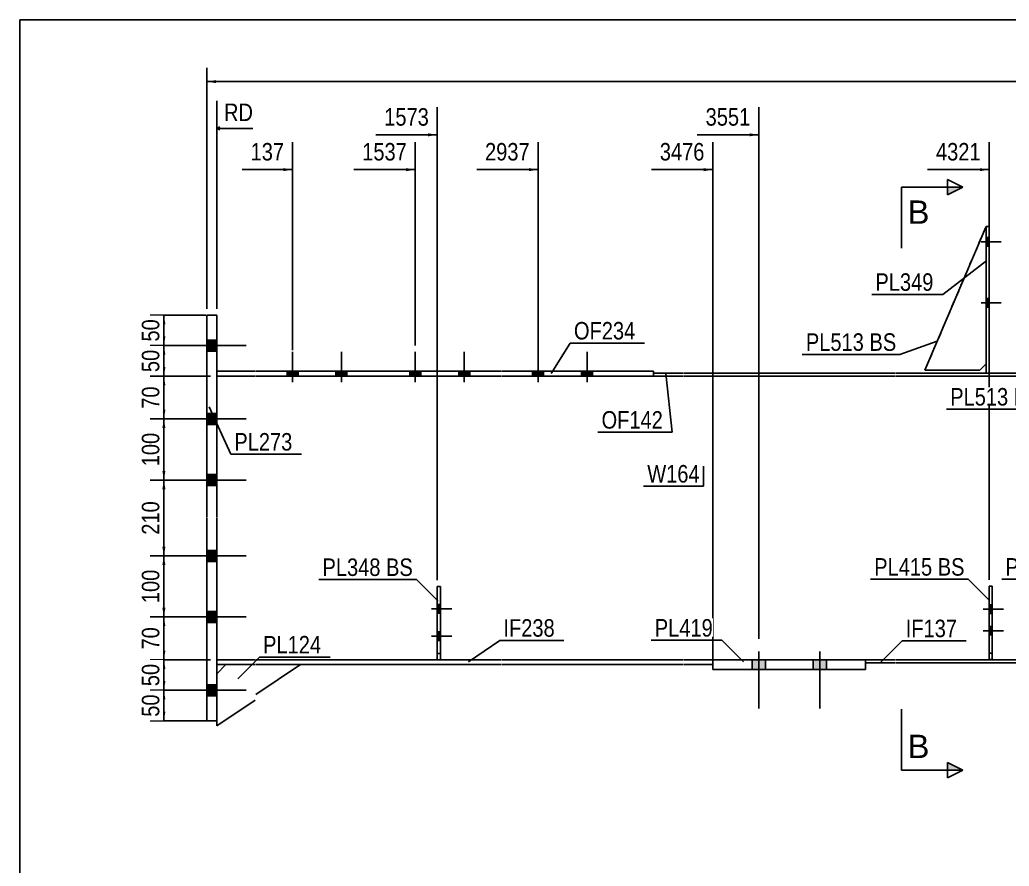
# Model space of a CAD drawing. Header units: millimetres. Extents: x -35 to 368, y -200 to 77.
# Drawn here: x -32.2 to 129.7, y -61.3 to 77.2 of the extents above; entities that cross this region are included whole.
import ezdxf

# ---------------------------------------------------------------- set-up
doc = ezdxf.new("R2010")
doc.units = ezdxf.units.MM
doc.linetypes.add('DXK_LINE_DOT1', pattern=[1.8814, 0.9407, -0.9407])
doc.linetypes.add('DXK_LINE_DOT2', pattern=[3.9198, 1.9599, -1.9599])
doc.styles.add('Arial', font='ARIAL.TTF', dxfattribs={"height": 0.2})
doc.styles.add('Arial Narrow', font='ARIALN.TTF', dxfattribs={"height": 0.2})

# ---------------------------------------------------------------- blocks, each defined once
blk = doc.blocks.new('Unknown-627303242-1210')
at = {"color": 5, "linetype": 'Continuous'}
for p, q in [((367.77, 77.23), (-32.23, 77.23)), ((-32.23, 77.23), (-32.23, -199.77))]:
    blk.add_line(p, q, dxfattribs=at)
blk = doc.blocks.new('Part-627303242-1553 - 1546')
at = {"color": 2, "linetype": 'Continuous'}
for p, q in [((0, 19.7), (6.3, 19.7)), ((6.4, 19.7), (26.4, 19.7)), ((26.5, 19.7), (46.5, 19.7)), ((46.6, 19.7), (66.6, 19.7)), ((66.7, 19.7), (71.5, 19.7)), ((71.5, 19.7), (71.5, 18.9)), ((0, 18.9), (6.3, 18.9)), ((6.4, 18.9), (26.4, 18.9)), ((26.5, 18.9), (46.5, 18.9)), ((46.6, 18.9), (66.6, 18.9)), ((66.7, 18.9), (71.5, 18.9))]:
    blk.add_line(p, q, dxfattribs=at)
at = {"color": 7, "linetype": 'DXK_LINE_DOT1'}
blk.add_line((0, 19.7), (0, 18.9), dxfattribs=at)
blk = doc.blocks.new('Part-627303242-1619 - 1546')
at = {"color": 2, "linetype": 'Continuous'}
for p, q in [((71.5, 19.4), (71.5, 18.9)), ((71.5, 19.4), (76.3, 19.4)), ((71.5, 18.9), (76.3, 18.9)), ((76.4, 19.4), (111, 19.4)), ((76.4, 18.9), (111, 18.9)), ((111.1, 19.4), (125.9, 19.4)), ((111.1, 18.9), (132.49, 18.9)), ((132.49, 19.4), (126.4, 19.4)), ((147.39, 19.4), (132.59, 19.4)), ((132.59, 18.9), (153.98, 18.9)), ((153.98, 19.4), (147.89, 19.4)), ((163.68, 19.4), (154.08, 19.4)), ((154.08, 18.9), (163.68, 18.9)), ((168.58, 19.4), (163.78, 19.4)), ((163.78, 18.9), (168.58, 18.9)), ((168.58, 19.4), (168.58, 18.9))]:
    blk.add_line(p, q, dxfattribs=at)
at = {"color": 7, "linetype": 'DXK_LINE_DOT1'}
for p, q in [((126.4, 19.4), (125.9, 19.4)), ((147.89, 19.4), (147.39, 19.4))]:
    blk.add_line(p, q, dxfattribs=at)
blk = doc.blocks.new('Part-627303242-1624 - 1546')
at = {"color": 2, "linetype": 'Continuous'}
for p, q in [((0, -27.5), (6.3, -27.5)), ((6.4, -27.5), (26.4, -27.5)), ((26.5, -27.5), (46.5, -27.5)), ((46.6, -27.5), (66.6, -27.5)), ((66.7, -27.5), (76.3, -27.5)), ((76.4, -27.5), (81.2, -27.5)), ((0, -28.3), (6.3, -28.3)), ((6.4, -28.3), (26.4, -28.3)), ((26.5, -28.3), (46.5, -28.3)), ((46.6, -28.3), (66.6, -28.3)), ((66.7, -28.3), (76.3, -28.3)), ((76.4, -28.3), (81.2, -28.3))]:
    blk.add_line(p, q, dxfattribs=at)
at = {"color": 7, "linetype": 'DXK_LINE_DOT1'}
for p, q in [((0, -28.3), (0, -27.5)), ((81.2, -28.3), (81.2, -27.5))]:
    blk.add_line(p, q, dxfattribs=at)
blk = doc.blocks.new('Part-627303242-1859 - 1546')
at = {"color": 2, "linetype": 'Continuous'}
for p, q in [((106.2, -27.5), (111, -27.5)), ((111.1, -27.5), (132.49, -27.5)), ((132.59, -27.5), (153.98, -27.5)), ((154.08, -27.5), (163.68, -27.5)), ((163.78, -27.5), (173.38, -27.5)), ((173.48, -27.5), (178.28, -27.5)), ((178.28, -27.5), (178.28, -28)), ((111, -28), (106.2, -28)), ((132.49, -28), (111.1, -28)), ((153.98, -28), (132.59, -28)), ((163.68, -28), (154.08, -28)), ((173.38, -28), (163.78, -28)), ((178.28, -28), (173.48, -28))]:
    blk.add_line(p, q, dxfattribs=at)
at = {"color": 7, "linetype": 'DXK_LINE_DOT1'}
blk.add_line((106.2, -28), (106.2, -27.5), dxfattribs=at)
blk = doc.blocks.new('Part-627303242-1760 - 1546')
at = {"color": 2, "linetype": 'Continuous'}
for p, q in [((-1.6, 28.9), (0, 28.9)), ((-1.6, -4.25), (-1.6, 28.9)), ((0, 28.9), (0, -4.25)), ((-1.6, -37.5), (-1.6, -4.35)), ((0, -4.35), (0, -37.5)), ((0, -37.5), (-1.6, -37.5))]:
    blk.add_line(p, q, dxfattribs=at)
blk = doc.blocks.new('Part-627303242-1770 - 1546')
at = {"color": 2, "linetype": 'Continuous'}
for p, q in [((1.5, -28.3), (0, -29.8)), ((13.72, -28.3), (6.4, -33.18)), ((6.3, -34.1), (0, -38.3)), ((0, -38.3), (0, -37.5))]:
    blk.add_line(p, q, dxfattribs=at)
at = {"color": 7, "linetype": 'DXK_LINE_DOT1'}
for p, q in [((1.5, -28.3), (6.3, -28.3)), ((6.4, -28.3), (13.72, -28.3)), ((0, -29.8), (0, -37.5))]:
    blk.add_line(p, q, dxfattribs=at)
blk = doc.blocks.new('Bolt-627303242-1952 - 1546')
at = {"linetype": 'Continuous'}
for points in [[(126.4, 40.2), (126.4, 41.6), (125.9, 41.6), (125.9, 40.2)], [(126.4, 40.2), (126.4, 41.6), (125.9, 41.6), (125.9, 40.2)], [(126.4, 40.2), (126.4, 41.6), (125.9, 41.6), (125.9, 40.2)], [(126.4, 30.2), (126.4, 31.6), (125.9, 31.6), (125.9, 30.2)], [(126.4, 30.2), (126.4, 31.6), (125.9, 31.6), (125.9, 30.2)], [(126.4, 30.2), (126.4, 31.6), (125.9, 31.6), (125.9, 30.2)]]:
    blk.add_hatch(color=3, dxfattribs=at).paths.add_polyline_path(points)
at = {"color": 3, "linetype": 'Continuous'}
for p, q in [((125.1, 40.9), (128.4, 40.9)), ((125.1, 40.9), (128.4, 40.9)), ((125.1, 40.9), (128.4, 40.9)), ((125.9, 41.6), (126.4, 41.6)), ((125.9, 41.6), (126.4, 41.6)), ((125.9, 41.6), (126.4, 41.6)), ((125.9, 40.2), (126.4, 40.2)), ((125.9, 40.2), (126.4, 40.2)), ((125.9, 40.2), (126.4, 40.2)), ((125.1, 30.9), (128.4, 30.9)), ((125.1, 30.9), (128.4, 30.9)), ((125.1, 30.9), (128.4, 30.9)), ((125.9, 31.6), (126.4, 31.6)), ((125.9, 31.6), (126.4, 31.6)), ((125.9, 31.6), (126.4, 31.6)), ((125.9, 30.2), (126.4, 30.2)), ((125.9, 30.2), (126.4, 30.2)), ((125.9, 30.2), (126.4, 30.2))]:
    blk.add_line(p, q, dxfattribs=at)
blk = doc.blocks.new('Part-627303242-1780 - 1546')
at = {"color": 2, "linetype": 'Continuous'}
for p, q in [((125.9, 19.4), (125.9, 43.4)), ((125.9, 43.4), (126.4, 43.4)), ((126.4, 43.4), (126.4, 19.4)), ((126.4, 19.4), (125.9, 19.4))]:
    blk.add_line(p, q, dxfattribs=at)
blk = doc.blocks.new('Bolt-627303242-2009 - 1546')
at = {"linetype": 'Continuous'}
for points in [[(89.8, -27.5), (87.6, -27.5), (87.6, -29.1), (89.8, -29.1)], [(89.8, -27.5), (87.6, -27.5), (87.6, -29.1), (89.8, -29.1)], [(89.8, -27.5), (87.6, -27.5), (87.6, -29.1), (89.8, -29.1)], [(89.8, -27.5), (87.6, -27.5), (87.6, -29.1), (89.8, -29.1)], [(99.8, -27.5), (97.6, -27.5), (97.6, -29.1), (99.8, -29.1)], [(99.8, -27.5), (97.6, -27.5), (97.6, -29.1), (99.8, -29.1)], [(99.8, -27.5), (97.6, -27.5), (97.6, -29.1), (99.8, -29.1)], [(99.8, -27.5), (97.6, -27.5), (97.6, -29.1), (99.8, -29.1)]]:
    blk.add_hatch(color=3, dxfattribs=at).paths.add_polyline_path(points)
at = {"color": 3, "linetype": 'Continuous'}
for p, q in [((87.6, -27.5), (87.6, -29.1)), ((87.6, -27.5), (87.6, -29.1)), ((87.6, -27.5), (87.6, -29.1)), ((87.6, -27.5), (87.6, -29.1)), ((88.7, -26.16), (88.7, -35.5)), ((88.7, -26.16), (88.7, -35.5)), ((88.7, -26.16), (88.7, -35.5)), ((88.7, -26.16), (88.7, -35.5)), ((89.8, -27.5), (89.8, -29.1)), ((89.8, -27.5), (89.8, -29.1)), ((89.8, -27.5), (89.8, -29.1)), ((89.8, -27.5), (89.8, -29.1)), ((97.6, -27.5), (97.6, -29.1)), ((97.6, -27.5), (97.6, -29.1)), ((97.6, -27.5), (97.6, -29.1)), ((97.6, -27.5), (97.6, -29.1)), ((98.7, -26.16), (98.7, -35.5)), ((98.7, -26.16), (98.7, -35.5)), ((98.7, -26.16), (98.7, -35.5)), ((98.7, -26.16), (98.7, -35.5)), ((99.8, -27.5), (99.8, -29.1)), ((99.8, -27.5), (99.8, -29.1)), ((99.8, -27.5), (99.8, -29.1)), ((99.8, -27.5), (99.8, -29.1))]:
    blk.add_line(p, q, dxfattribs=at)
blk = doc.blocks.new('Part-627303242-1908 - 1546')
at = {"color": 2, "linetype": 'Continuous'}
for p, q in [((81.2, -29.1), (81.2, -27.5)), ((106.2, -27.5), (81.2, -27.5)), ((106.2, -29.1), (106.2, -27.5)), ((106.2, -29.1), (81.2, -29.1))]:
    blk.add_line(p, q, dxfattribs=at)
blk = doc.blocks.new('Part-627303242-1864 - 1546')
at = {"color": 2, "linetype": 'Continuous'}
for p, q in [((126.39, -27.45), (126.39, -15.45)), ((126.39, -15.45), (126.89, -15.45)), ((126.89, -15.45), (126.89, -27.45)), ((126.89, -27.45), (126.39, -27.45))]:
    blk.add_line(p, q, dxfattribs=at)
at = {"color": 7, "linetype": 'DXK_LINE_DOT1'}
blk.add_line((126.39, -26.45), (126.89, -26.45), dxfattribs=at)
blk = doc.blocks.new('Part-627303242-1869 - 1546')
at = {"color": 7, "linetype": 'DXK_LINE_DOT1'}
for p, q in [((126.39, -15.45), (126.39, -27.45)), ((126.89, -15.45), (126.39, -15.45)), ((126.89, -27.45), (126.89, -15.45)), ((126.39, -27.45), (126.89, -27.45))]:
    blk.add_line(p, q, dxfattribs=at)
blk = doc.blocks.new('Part-627303242-1947 - 1546')
at = {"color": 7, "linetype": 'DXK_LINE_DOT1'}
for p, q in [((0, 18.9), (0, -4.25)), ((0, 18.9), (6.3, 18.9)), ((6.4, 18.9), (26.4, 18.9)), ((26.5, 18.9), (46.5, 18.9)), ((46.6, 18.9), (66.6, 18.9)), ((66.7, 18.9), (76.3, 18.9)), ((76.4, 18.9), (111, 18.9)), ((111.1, 18.9), (132.49, 18.9)), ((132.59, 18.9), (153.98, 18.9)), ((154.08, 18.9), (158.88, 18.9)), ((0, -4.35), (0, -27.5)), ((0, -27.5), (6.3, -27.5)), ((6.4, -27.5), (26.4, -27.5)), ((26.5, -27.5), (46.5, -27.5)), ((46.6, -27.5), (66.6, -27.5)), ((66.7, -27.5), (76.3, -27.5)), ((76.4, -27.5), (111, -27.5)), ((111.1, -27.5), (132.49, -27.5)), ((132.59, -27.5), (153.98, -27.5)), ((154.08, -27.5), (158.88, -27.5))]:
    blk.add_line(p, q, dxfattribs=at)
at = {"color": 2, "linetype": 'Continuous'}
for p, q in [((158.88, 18.9), (158.88, -4.25)), ((158.88, -4.35), (158.88, -27.5))]:
    blk.add_line(p, q, dxfattribs=at)
blk = doc.blocks.new('Bolt-627303242-1949 - 1546')
at = {"linetype": 'Continuous'}
for points in [[(-1.6, 24.8), (-1.6, 23), (0, 23), (0, 24.8)], [(-1.6, 24.8), (-1.6, 23), (0, 23), (0, 24.8)], [(-1.6, 12.8), (-1.6, 11), (0, 11), (0, 12.8)], [(-1.6, 12.8), (-1.6, 11), (0, 11), (0, 12.8)], [(-1.6, 2.8), (-1.6, 1), (0, 1), (0, 2.8)], [(-1.6, 2.8), (-1.6, 1), (0, 1), (0, 2.8)], [(-1.6, -9.6), (-1.6, -11.4), (0, -11.4), (0, -9.6)], [(-1.6, -9.6), (-1.6, -11.4), (0, -11.4), (0, -9.6)], [(-1.6, -19.6), (-1.6, -21.4), (0, -21.4), (0, -19.6)], [(-1.6, -19.6), (-1.6, -21.4), (0, -21.4), (0, -19.6)], [(-1.6, -31.6), (-1.6, -33.4), (0, -33.4), (0, -31.6)], [(-1.6, -31.6), (-1.6, -33.4), (0, -33.4), (0, -31.6)]]:
    blk.add_hatch(color=3, dxfattribs=at).paths.add_polyline_path(points)
at = {"color": 3, "linetype": 'Continuous'}
for p, q in [((-1.6, 24.8), (0, 24.8)), ((-1.6, 24.8), (0, 24.8)), ((-4.28, 23.9), (4.8, 23.9)), ((-4.28, 23.9), (4.8, 23.9)), ((-1.6, 23), (0, 23)), ((-1.6, 23), (0, 23)), ((-4.28, 11.9), (4.8, 11.9)), ((-4.28, 11.9), (4.8, 11.9)), ((-1.6, 12.8), (0, 12.8)), ((-1.6, 12.8), (0, 12.8)), ((-1.6, 11), (0, 11)), ((-1.6, 11), (0, 11)), ((-4.28, 1.9), (4.8, 1.9)), ((-4.28, 1.9), (4.8, 1.9)), ((-1.6, 2.8), (0, 2.8)), ((-1.6, 2.8), (0, 2.8)), ((-1.6, 1), (0, 1)), ((-1.6, 1), (0, 1)), ((-1.6, -9.6), (0, -9.6)), ((-1.6, -9.6), (0, -9.6)), ((-4.28, -10.5), (4.8, -10.5)), ((-4.28, -10.5), (4.8, -10.5)), ((-1.6, -11.4), (0, -11.4)), ((-1.6, -11.4), (0, -11.4)), ((-4.28, -20.5), (4.8, -20.5)), ((-4.28, -20.5), (4.8, -20.5)), ((-1.6, -19.6), (0, -19.6)), ((-1.6, -19.6), (0, -19.6)), ((-1.6, -21.4), (0, -21.4)), ((-1.6, -21.4), (0, -21.4)), ((-1.6, -31.6), (0, -31.6)), ((-1.6, -31.6), (0, -31.6)), ((-4.28, -32.5), (4.8, -32.5)), ((-4.28, -32.5), (4.8, -32.5)), ((-1.6, -33.4), (0, -33.4)), ((-1.6, -33.4), (0, -33.4))]:
    blk.add_line(p, q, dxfattribs=at)
blk = doc.blocks.new('Bolt-627303242-1961 - 1546')
at = {"linetype": 'Continuous'}
for points in [[(53.5, 19.7), (51.7, 19.7), (51.7, 18.9), (53.5, 18.9)], [(53.5, 19.7), (51.7, 19.7), (51.7, 18.9), (53.5, 18.9)], [(61.5, 19.7), (59.7, 19.7), (59.7, 18.9), (61.5, 18.9)], [(61.5, 19.7), (59.7, 19.7), (59.7, 18.9), (61.5, 18.9)]]:
    blk.add_hatch(color=3, dxfattribs=at).paths.add_polyline_path(points)
at = {"color": 3, "linetype": 'Continuous'}
for p, q in [((52.6, 17.9), (52.6, 22.9)), ((52.6, 17.9), (52.6, 22.9)), ((60.6, 17.9), (60.6, 22.9)), ((60.6, 17.9), (60.6, 22.9)), ((51.7, 18.9), (51.7, 19.7)), ((51.7, 18.9), (51.7, 19.7)), ((53.5, 18.9), (53.5, 19.7)), ((53.5, 18.9), (53.5, 19.7)), ((59.7, 18.9), (59.7, 19.7)), ((59.7, 18.9), (59.7, 19.7)), ((61.5, 18.9), (61.5, 19.7)), ((61.5, 18.9), (61.5, 19.7))]:
    blk.add_line(p, q, dxfattribs=at)
blk = doc.blocks.new('Bolt-627303242-1962 - 1546')
at = {"linetype": 'Continuous'}
for points in [[(126.39, -18.52), (126.39, -19.92), (126.89, -19.92), (126.89, -18.52)], [(126.39, -22.05), (126.39, -23.45), (126.89, -23.45), (126.89, -22.05)]]:
    blk.add_hatch(color=3, dxfattribs=at).paths.add_polyline_path(points)
at = {"color": 3, "linetype": 'Continuous'}
for p, q in [((125.44, -19.22), (128.74, -19.22)), ((126.39, -18.52), (126.89, -18.52)), ((126.39, -19.92), (126.89, -19.92)), ((126.39, -22.05), (126.89, -22.05)), ((125.44, -22.75), (128.74, -22.75)), ((126.39, -23.45), (126.89, -23.45))]:
    blk.add_line(p, q, dxfattribs=at)
blk = doc.blocks.new('Bolt-627303242-1963 - 1546')
at = {"color": 3, "linetype": 'DXK_LINE_DOT2'}
for p, q in [((125.59, -19.22), (126.89, -19.22)), ((126.39, -18.52), (126.89, -18.52)), ((126.39, -19.92), (126.89, -19.92)), ((126.39, -22.05), (126.89, -22.05)), ((125.59, -22.75), (126.89, -22.75)), ((126.39, -23.45), (126.89, -23.45))]:
    blk.add_line(p, q, dxfattribs=at)
blk = doc.blocks.new('Bolt-627303242-1964 - 1546')
at = {"linetype": 'Continuous'}
for points in [[(33.4, 19.7), (31.6, 19.7), (31.6, 18.9), (33.4, 18.9)], [(33.4, 19.7), (31.6, 19.7), (31.6, 18.9), (33.4, 18.9)], [(41.4, 19.7), (39.6, 19.7), (39.6, 18.9), (41.4, 18.9)], [(41.4, 19.7), (39.6, 19.7), (39.6, 18.9), (41.4, 18.9)]]:
    blk.add_hatch(color=3, dxfattribs=at).paths.add_polyline_path(points)
at = {"color": 3, "linetype": 'Continuous'}
for p, q in [((32.5, 17.9), (32.5, 22.9)), ((32.5, 17.9), (32.5, 22.9)), ((40.5, 17.9), (40.5, 22.9)), ((40.5, 17.9), (40.5, 22.9)), ((31.6, 18.9), (31.6, 19.7)), ((31.6, 18.9), (31.6, 19.7)), ((33.4, 18.9), (33.4, 19.7)), ((33.4, 18.9), (33.4, 19.7)), ((39.6, 18.9), (39.6, 19.7)), ((39.6, 18.9), (39.6, 19.7)), ((41.4, 18.9), (41.4, 19.7)), ((41.4, 18.9), (41.4, 19.7))]:
    blk.add_line(p, q, dxfattribs=at)
blk = doc.blocks.new('Bolt-627303242-1966 - 1546')
at = {"linetype": 'Continuous'}
for points in [[(13.3, 19.7), (11.5, 19.7), (11.5, 18.9), (13.3, 18.9)], [(13.3, 19.7), (11.5, 19.7), (11.5, 18.9), (13.3, 18.9)], [(21.3, 19.7), (19.5, 19.7), (19.5, 18.9), (21.3, 18.9)], [(21.3, 19.7), (19.5, 19.7), (19.5, 18.9), (21.3, 18.9)]]:
    blk.add_hatch(color=3, dxfattribs=at).paths.add_polyline_path(points)
at = {"color": 3, "linetype": 'Continuous'}
for p, q in [((12.4, 17.9), (12.4, 22.9)), ((12.4, 17.9), (12.4, 22.9)), ((20.4, 17.9), (20.4, 22.9)), ((20.4, 17.9), (20.4, 22.9)), ((11.5, 18.9), (11.5, 19.7)), ((11.5, 18.9), (11.5, 19.7)), ((13.3, 18.9), (13.3, 19.7)), ((13.3, 18.9), (13.3, 19.7)), ((19.5, 18.9), (19.5, 19.7)), ((19.5, 18.9), (19.5, 19.7)), ((21.3, 18.9), (21.3, 19.7)), ((21.3, 18.9), (21.3, 19.7))]:
    blk.add_line(p, q, dxfattribs=at)
blk = doc.blocks.new('Part-627303242-2020 - 1546')
at = {"color": 2, "linetype": 'Continuous'}
for p, q in [((115.9, 19.9), (125.9, 43.4)), ((124.9, 19.9), (115.9, 19.9)), ((125.9, 20.9), (124.9, 19.9))]:
    blk.add_line(p, q, dxfattribs=at)
at = {"color": 7, "linetype": 'DXK_LINE_DOT1'}
blk.add_line((125.9, 43.4), (125.9, 20.9), dxfattribs=at)
blk = doc.blocks.new('Part-627303242-2025 - 1546')
at = {"color": 7, "linetype": 'DXK_LINE_DOT1'}
for p, q in [((115.9, 19.9), (125.9, 43.4)), ((124.9, 19.9), (115.9, 19.9)), ((125.9, 20.9), (124.9, 19.9))]:
    blk.add_line(p, q, dxfattribs=at)
blk = doc.blocks.new('Bolt-627303242-6968 - 1546')
at = {"color": 3, "linetype": 'DXK_LINE_DOT2'}
for p, q in [((35.3, -19.18), (36.6, -19.18)), ((36.1, -18.48), (36.6, -18.48)), ((36.1, -19.88), (36.6, -19.88)), ((35.3, -23.65), (36.6, -23.65)), ((36.1, -22.95), (36.6, -22.95)), ((36.1, -24.35), (36.6, -24.35))]:
    blk.add_line(p, q, dxfattribs=at)
blk = doc.blocks.new('Part-627303242-6965 - 1546')
at = {"color": 2, "linetype": 'Continuous'}
for p, q in [((36.1, -27.49), (36.1, -15.49)), ((36.1, -15.49), (36.6, -15.49)), ((36.6, -15.49), (36.6, -27.49)), ((36.6, -27.49), (36.1, -27.49))]:
    blk.add_line(p, q, dxfattribs=at)
at = {"color": 7, "linetype": 'DXK_LINE_DOT1'}
blk.add_line((36.1, -26.49), (36.6, -26.49), dxfattribs=at)
blk = doc.blocks.new('Part-627303242-6966 - 1546')
at = {"color": 7, "linetype": 'DXK_LINE_DOT1'}
for p, q in [((36.1, -15.49), (36.1, -27.49)), ((36.6, -15.49), (36.1, -15.49)), ((36.6, -27.49), (36.6, -15.49)), ((36.1, -27.49), (36.6, -27.49))]:
    blk.add_line(p, q, dxfattribs=at)
blk = doc.blocks.new('Bolt-627303242-6967 - 1546')
at = {"linetype": 'Continuous'}
for points in [[(36.6, -19.88), (36.6, -18.48), (36.1, -18.48), (36.1, -19.88)], [(36.6, -24.35), (36.6, -22.95), (36.1, -22.95), (36.1, -24.35)]]:
    blk.add_hatch(color=3, dxfattribs=at).paths.add_polyline_path(points)
at = {"color": 3, "linetype": 'Continuous'}
for p, q in [((35.15, -19.18), (38.45, -19.18)), ((36.1, -18.48), (36.6, -18.48)), ((36.1, -19.88), (36.6, -19.88)), ((35.15, -23.65), (38.45, -23.65)), ((36.1, -22.95), (36.6, -22.95)), ((36.1, -24.35), (36.6, -24.35))]:
    blk.add_line(p, q, dxfattribs=at)
blk = doc.blocks.new('StraightDimension-627303242-8573 - 1546')
at = {"linetype": 'Continuous'}
for points in [[(-8.9, -12), (-8.65, -10.5), (-8.4, -12)], [(-8.4, -19), (-8.65, -20.5), (-8.9, -19)]]:
    blk.add_hatch(color=7, dxfattribs=at).paths.add_polyline_path(points)
at = {"color": 7, "linetype": 'Continuous'}
for p, q in [((-0.74, -10.5), (-10.9, -10.5)), ((-8.65, -20.5), (-8.65, -10.5)), ((-0.02, -20.5), (-10.9, -20.5))]:
    blk.add_line(p, q, dxfattribs=at)
at = {"color": 0}
blk.add_wipeout([(-8.8, -12.16), (-13, -12.16), (-13, -18.84), (-8.8, -18.84)], dxfattribs=at)
at = {"color": 3, "style": 'Arial Narrow'}
blk.add_text('100', height=2.863, rotation=90.0002, dxfattribs=at).set_placement((-9.4, -18.24))
blk = doc.blocks.new('StraightDimension-627303242-9746 - 1546')
at = {"linetype": 'Continuous'}
blk.add_hatch(color=7, dxfattribs=at).paths.add_polyline_path([(34.6, 58.65), (36.1, 58.4), (34.6, 58.15)])
at = {"color": 7, "linetype": 'Continuous'}
for p, q in [((36.1, -14.49), (36.1, 62.9)), ((26.04, 58.4), (36.1, 58.4))]:
    blk.add_line(p, q, dxfattribs=at)
at = {"color": 0}
blk.add_wipeout([(35.33, 59.3), (35.33, 63.5), (26.81, 63.5), (26.81, 59.3)], dxfattribs=at)
at = {"color": 3, "style": 'Arial Narrow'}
blk.add_text('1573', height=2.863, dxfattribs=at).set_placement((27.41, 59.9))
blk = doc.blocks.new('StraightDimension-627303242-5622 - 1546')
at = {"linetype": 'Continuous'}
blk.add_hatch(color=7, dxfattribs=at).paths.add_polyline_path([(-0.1, 66.86), (-1.6, 67.11), (-0.1, 67.36)])
at = {"color": 7, "linetype": 'Continuous'}
for p, q in [((-1.6, 29.9), (-1.6, 69.36)), ((-1.6, 67.11), (332.67, 67.11))]:
    blk.add_line(p, q, dxfattribs=at)
blk = doc.blocks.new('StraightDimension-627303242-8568 - 1546')
at = {"linetype": 'Continuous'}
for points in [[(-8.9, 27.4), (-8.65, 28.9), (-8.4, 27.4)], [(-8.4, 25.4), (-8.65, 23.9), (-8.9, 25.4)]]:
    blk.add_hatch(color=7, dxfattribs=at).paths.add_polyline_path(points)
at = {"color": 7, "linetype": 'Continuous'}
for p, q in [((-1.8, 28.9), (-10.9, 28.9)), ((-8.65, 23.9), (-8.65, 28.9)), ((-0.74, 23.9), (-10.9, 23.9))]:
    blk.add_line(p, q, dxfattribs=at)
at = {"color": 0}
blk.add_wipeout([(-8.8, 28.83), (-13, 28.83), (-13, 23.97), (-8.8, 23.97)], dxfattribs=at)
at = {"color": 3, "style": 'Arial Narrow'}
blk.add_text('50', height=2.863, rotation=90.0002, dxfattribs=at).set_placement((-9.4, 24.57))
blk = doc.blocks.new('StraightDimension-627303242-8569 - 1546')
at = {"linetype": 'Continuous'}
for points in [[(-8.9, 22.4), (-8.65, 23.9), (-8.4, 22.4)], [(-8.4, 20.4), (-8.65, 18.9), (-8.9, 20.4)]]:
    blk.add_hatch(color=7, dxfattribs=at).paths.add_polyline_path(points)
at = {"color": 7, "linetype": 'Continuous'}
for p, q in [((-0.74, 23.9), (-10.9, 23.9)), ((-8.65, 18.9), (-8.65, 23.9)), ((-1, 18.9), (-10.9, 18.9))]:
    blk.add_line(p, q, dxfattribs=at)
at = {"color": 0}
blk.add_wipeout([(-8.8, 23.83), (-13, 23.83), (-13, 18.97), (-8.8, 18.97)], dxfattribs=at)
at = {"color": 3, "style": 'Arial Narrow'}
blk.add_text('50', height=2.863, rotation=90.0002, dxfattribs=at).set_placement((-9.4, 19.57))
blk = doc.blocks.new('StraightDimension-627303242-8570 - 1546')
at = {"linetype": 'Continuous'}
for points in [[(-8.9, 17.4), (-8.65, 18.9), (-8.4, 17.4)], [(-8.4, 13.4), (-8.65, 11.9), (-8.9, 13.4)]]:
    blk.add_hatch(color=7, dxfattribs=at).paths.add_polyline_path(points)
at = {"color": 7, "linetype": 'Continuous'}
for p, q in [((-1, 18.9), (-10.9, 18.9)), ((-8.65, 11.9), (-8.65, 18.9)), ((-0.74, 11.9), (-10.9, 11.9))]:
    blk.add_line(p, q, dxfattribs=at)
at = {"color": 0}
blk.add_wipeout([(-8.8, 17.83), (-13, 17.83), (-13, 12.97), (-8.8, 12.97)], dxfattribs=at)
at = {"color": 3, "style": 'Arial Narrow'}
blk.add_text('70', height=2.863, rotation=90.0002, dxfattribs=at).set_placement((-9.4, 13.57))
blk = doc.blocks.new('StraightDimension-627303242-8571 - 1546')
at = {"linetype": 'Continuous'}
for points in [[(-8.9, 10.4), (-8.65, 11.9), (-8.4, 10.4)], [(-8.4, 3.4), (-8.65, 1.9), (-8.9, 3.4)]]:
    blk.add_hatch(color=7, dxfattribs=at).paths.add_polyline_path(points)
at = {"color": 7, "linetype": 'Continuous'}
for p, q in [((-0.74, 11.9), (-10.9, 11.9)), ((-8.65, 1.9), (-8.65, 11.9)), ((-0.74, 1.9), (-10.9, 1.9))]:
    blk.add_line(p, q, dxfattribs=at)
at = {"color": 0}
blk.add_wipeout([(-8.8, 10.24), (-13, 10.24), (-13, 3.56), (-8.8, 3.56)], dxfattribs=at)
at = {"color": 3, "style": 'Arial Narrow'}
blk.add_text('100', height=2.863, rotation=90.0002, dxfattribs=at).set_placement((-9.4, 4.16))
blk = doc.blocks.new('StraightDimension-627303242-8572 - 1546')
at = {"linetype": 'Continuous'}
for points in [[(-8.9, 0.4), (-8.65, 1.9), (-8.4, 0.4)], [(-8.4, -9), (-8.65, -10.5), (-8.9, -9)]]:
    blk.add_hatch(color=7, dxfattribs=at).paths.add_polyline_path(points)
at = {"color": 7, "linetype": 'Continuous'}
for p, q in [((-0.74, 1.9), (-10.9, 1.9)), ((-8.65, -10.5), (-8.65, 1.9)), ((-0.74, -10.5), (-10.9, -10.5))]:
    blk.add_line(p, q, dxfattribs=at)
at = {"color": 0}
blk.add_wipeout([(-8.8, -0.96), (-13, -0.96), (-13, -7.64), (-8.8, -7.64)], dxfattribs=at)
at = {"color": 3, "style": 'Arial Narrow'}
blk.add_text('210', height=2.863, rotation=90.0002, dxfattribs=at).set_placement((-9.4, -7.04))
blk = doc.blocks.new('StraightDimension-627303242-8574 - 1546')
at = {"linetype": 'Continuous'}
for points in [[(-8.9, -22), (-8.65, -20.5), (-8.4, -22)], [(-8.4, -26), (-8.65, -27.5), (-8.9, -26)]]:
    blk.add_hatch(color=7, dxfattribs=at).paths.add_polyline_path(points)
at = {"color": 7, "linetype": 'Continuous'}
for p, q in [((-0.02, -20.5), (-10.9, -20.5)), ((-8.65, -27.5), (-8.65, -20.5)), ((-1, -27.5), (-10.9, -27.5))]:
    blk.add_line(p, q, dxfattribs=at)
at = {"color": 0}
blk.add_wipeout([(-8.8, -21.57), (-13, -21.57), (-13, -26.43), (-8.8, -26.43)], dxfattribs=at)
at = {"color": 3, "style": 'Arial Narrow'}
blk.add_text('70', height=2.863, rotation=90.0002, dxfattribs=at).set_placement((-9.4, -25.83))
blk = doc.blocks.new('StraightDimension-627303242-8575 - 1546')
at = {"linetype": 'Continuous'}
for points in [[(-8.9, -29), (-8.65, -27.5), (-8.4, -29)], [(-8.4, -31), (-8.65, -32.5), (-8.9, -31)]]:
    blk.add_hatch(color=7, dxfattribs=at).paths.add_polyline_path(points)
at = {"color": 7, "linetype": 'Continuous'}
for p, q in [((-1, -27.5), (-10.9, -27.5)), ((-8.65, -32.5), (-8.65, -27.5)), ((0.23, -32.5), (-10.9, -32.5))]:
    blk.add_line(p, q, dxfattribs=at)
at = {"color": 0}
blk.add_wipeout([(-8.8, -27.57), (-13, -27.57), (-13, -32.43), (-8.8, -32.43)], dxfattribs=at)
at = {"color": 3, "style": 'Arial Narrow'}
blk.add_text('50', height=2.863, rotation=90.0002, dxfattribs=at).set_placement((-9.4, -31.83))
blk = doc.blocks.new('StraightDimension-627303242-8576 - 1546')
at = {"linetype": 'Continuous'}
for points in [[(-8.9, -34), (-8.65, -32.5), (-8.4, -34)], [(-8.4, -36), (-8.65, -37.5), (-8.9, -36)]]:
    blk.add_hatch(color=7, dxfattribs=at).paths.add_polyline_path(points)
at = {"color": 7, "linetype": 'Continuous'}
for p, q in [((0.23, -32.5), (-10.9, -32.5)), ((-8.65, -37.5), (-8.65, -32.5)), ((-1, -37.5), (-10.9, -37.5))]:
    blk.add_line(p, q, dxfattribs=at)
at = {"color": 0}
blk.add_wipeout([(-8.8, -32.57), (-13, -32.57), (-13, -37.43), (-8.8, -37.43)], dxfattribs=at)
at = {"color": 3, "style": 'Arial Narrow'}
blk.add_text('50', height=2.863, rotation=90.0002, dxfattribs=at).set_placement((-9.4, -36.83))
blk = doc.blocks.new('StraightDimension-627303242-9742 - 1546')
at = {"linetype": 'Continuous'}
blk.add_hatch(color=7, dxfattribs=at).paths.add_polyline_path([(124.89, 52.95), (126.39, 52.7), (124.89, 52.45)])
at = {"color": 7, "linetype": 'Continuous'}
for p, q in [((126.39, -14.45), (126.39, 57.2)), ((116.33, 52.7), (126.39, 52.7))]:
    blk.add_line(p, q, dxfattribs=at)
at = {"color": 0}
blk.add_wipeout([(125.62, 53.6), (125.62, 57.8), (117.11, 57.8), (117.11, 53.6)], dxfattribs=at)
at = {"color": 3, "style": 'Arial Narrow'}
blk.add_text('4321', height=2.863, dxfattribs=at).set_placement((117.71, 54.2))
blk = doc.blocks.new('StraightDimension-627303242-9743 - 1546')
at = {"linetype": 'Continuous'}
blk.add_hatch(color=7, dxfattribs=at).paths.add_polyline_path([(87.2, 58.65), (88.7, 58.4), (87.2, 58.15)])
at = {"color": 7, "linetype": 'Continuous'}
for p, q in [((88.7, -24.1), (88.7, 62.9)), ((78.64, 58.4), (88.7, 58.4))]:
    blk.add_line(p, q, dxfattribs=at)
at = {"color": 0}
blk.add_wipeout([(87.93, 59.3), (87.93, 63.5), (79.41, 63.5), (79.41, 59.3)], dxfattribs=at)
at = {"color": 3, "style": 'Arial Narrow'}
blk.add_text('3551', height=2.863, dxfattribs=at).set_placement((80.01, 59.9))
blk = doc.blocks.new('StraightDimension-627303242-9744 - 1546')
at = {"linetype": 'Continuous'}
blk.add_hatch(color=7, dxfattribs=at).paths.add_polyline_path([(79.7, 52.95), (81.2, 52.7), (79.7, 52.45)])
at = {"color": 7, "linetype": 'Continuous'}
for p, q in [((81.2, -28.1), (81.2, 57.2)), ((71.14, 52.7), (81.2, 52.7))]:
    blk.add_line(p, q, dxfattribs=at)
at = {"color": 0}
blk.add_wipeout([(80.43, 53.6), (80.43, 57.8), (71.91, 57.8), (71.91, 53.6)], dxfattribs=at)
at = {"color": 3, "style": 'Arial Narrow'}
blk.add_text('3476', height=2.863, dxfattribs=at).set_placement((72.51, 54.2))
blk = doc.blocks.new('StraightDimension-627303242-9745 - 1546')
at = {"linetype": 'Continuous'}
blk.add_hatch(color=7, dxfattribs=at).paths.add_polyline_path([(51.1, 52.95), (52.6, 52.7), (51.1, 52.45)])
at = {"color": 7, "linetype": 'Continuous'}
for p, q in [((52.6, 22.63), (52.6, 57.2)), ((42.54, 52.7), (52.6, 52.7))]:
    blk.add_line(p, q, dxfattribs=at)
at = {"color": 0}
blk.add_wipeout([(51.83, 53.6), (51.83, 57.8), (43.31, 57.8), (43.31, 53.6)], dxfattribs=at)
at = {"color": 3, "style": 'Arial Narrow'}
blk.add_text('2937', height=2.863, dxfattribs=at).set_placement((43.91, 54.2))
blk = doc.blocks.new('StraightDimension-627303242-9747 - 1546')
at = {"linetype": 'Continuous'}
blk.add_hatch(color=7, dxfattribs=at).paths.add_polyline_path([(31, 52.95), (32.5, 52.7), (31, 52.45)])
at = {"color": 7, "linetype": 'Continuous'}
for p, q in [((32.5, 23.9), (32.5, 57.2)), ((22.44, 52.7), (32.5, 52.7))]:
    blk.add_line(p, q, dxfattribs=at)
at = {"color": 0}
blk.add_wipeout([(31.73, 53.6), (31.73, 57.8), (23.21, 57.8), (23.21, 53.6)], dxfattribs=at)
at = {"color": 3, "style": 'Arial Narrow'}
blk.add_text('1537', height=2.863, dxfattribs=at).set_placement((23.81, 54.2))
blk = doc.blocks.new('StraightDimension-627303242-9748 - 1546')
at = {"linetype": 'Continuous'}
blk.add_hatch(color=7, dxfattribs=at).paths.add_polyline_path([(10.9, 52.95), (12.4, 52.7), (10.9, 52.45)])
at = {"color": 7, "linetype": 'Continuous'}
for p, q in [((12.4, 23.16), (12.4, 57.2)), ((4.17, 52.7), (12.4, 52.7))]:
    blk.add_line(p, q, dxfattribs=at)
at = {"color": 0, "linetype": 'Continuous'}
blk.add_wipeout([(6.53, 60.05), (6.53, 64.25), (0.59, 64.25), (0.59, 60.05)], dxfattribs=at)
at = {"color": 7, "linetype": 'Continuous'}
for p, q in [((0, 29.9), (0, 63.95)), ((0.5, 59.7), (0, 59.45)), ((0.5, 59.2), (0, 59.45)), ((5.93, 59.45), (0, 59.45))]:
    blk.add_line(p, q, dxfattribs=at)
at = {"color": 3, "linetype": 'Continuous', "style": 'Arial Narrow'}
blk.add_text('RD', height=2.863, dxfattribs=at).set_placement((1.19, 60.65))
at = {"color": 0}
blk.add_wipeout([(11.63, 53.6), (11.63, 57.8), (4.94, 57.8), (4.94, 53.6)], dxfattribs=at)
at = {"color": 3, "style": 'Arial Narrow'}
blk.add_text('137', height=2.863, dxfattribs=at).set_placement((5.54, 54.2))
blk = doc.blocks.new('MarkSet-627303242-6997 - 1546')
at = {"color": 0}
for points in [[(26.81, -13.79), (26.81, -10.79), (17.31, -10.79), (17.31, -13.79)], [(32.09, -13.79), (32.09, -10.79), (27.71, -10.79), (27.71, -13.79)]]:
    blk.add_wipeout(points, dxfattribs=at)
for points in [[(26.81, -13.79), (26.81, -10.79), (17.31, -10.79), (17.31, -13.79)], [(32.09, -13.79), (32.09, -10.79), (27.71, -10.79), (27.71, -13.79)]]:
    blk.add_wipeout(points, dxfattribs=at)
at = {"color": 7, "linetype": 'Continuous'}
for p in [(16.71, -14.39), (36.23, -17.92)]:
    blk.add_line(p, (32.69, -14.39), dxfattribs=at)
at = {"color": 3, "style": 'Arial Narrow'}
for s, p in [('PL348', (17.31, -13.79)), ('BS', (27.71, -13.79))]:
    blk.add_text(s, height=2.863, dxfattribs=at).set_placement(p)
blk = doc.blocks.new('Mark-627303242-5189 - 1546')
at = {"color": 7, "linetype": 'Continuous'}
blk.add_line((86.23, -27.85), (82.69, -24.31), dxfattribs=at)
at = {"color": 0}
blk.add_wipeout([(81.19, -23.71), (81.19, -20.71), (71.69, -20.71), (71.69, -23.71)], dxfattribs=at)
blk.add_wipeout([(81.19, -23.71), (81.19, -20.71), (71.69, -20.71), (71.69, -23.71)], dxfattribs=at)
at = {"color": 7, "linetype": 'Continuous'}
blk.add_line((71.09, -24.31), (82.69, -24.31), dxfattribs=at)
at = {"color": 3, "style": 'Arial Narrow'}
blk.add_text('PL419', height=2.863, dxfattribs=at).set_placement((71.69, -23.71))
blk = doc.blocks.new('SectionMark-627303242-2428 - 1546')
at = {"linetype": 'Continuous'}
for points in [[(119.58, 48.59), (119.58, 49.84), (122.08, 49.84)], [(119.58, -45.59), (119.58, -44.34), (122.08, -45.59)]]:
    blk.add_hatch(color=30, dxfattribs=at).paths.add_polyline_path(points)
at = {"color": 30, "linetype": 'Continuous'}
for p, q in [((119.58, 48.59), (119.58, 51.09)), ((119.58, 51.09), (122.08, 49.84)), ((112.08, 49.84), (112.08, 39.84)), ((112.08, 49.84), (122.08, 49.84)), ((122.08, 49.84), (119.58, 48.59)), ((112.08, -45.59), (112.08, -35.59)), ((122.08, -45.59), (119.58, -44.34)), ((119.58, -44.34), (119.58, -46.84)), ((112.08, -45.59), (122.08, -45.59)), ((122.08, -45.59), (119.58, -46.84))]:
    blk.add_line(p, q, dxfattribs=at)
at = {"color": 0, "linetype": 'Continuous'}
for points in [[(116.63, 43.84), (116.63, 47.84), (113.08, 47.84), (113.08, 43.84)], [(116.63, -43.59), (116.63, -39.59), (113.08, -39.59), (113.08, -43.59)]]:
    blk.add_wipeout(points, dxfattribs=at)
at = {"color": 96, "linetype": 'Continuous', "style": 'Arial'}
for p in [(113.08, 43.84), (113.08, -43.59)]:
    blk.add_text('B', height=3.82, dxfattribs=at).set_placement(p)
blk = doc.blocks.new('MarkSet-627303242-5003 - 1546')
at = {"color": 0}
for points in [[(117.1, -13.74), (117.1, -10.74), (107.6, -10.74), (107.6, -13.74)], [(122.39, -13.74), (122.39, -10.74), (118, -10.74), (118, -13.74)]]:
    blk.add_wipeout(points, dxfattribs=at)
for points in [[(117.1, -13.74), (117.1, -10.74), (107.6, -10.74), (107.6, -13.74)], [(122.39, -13.74), (122.39, -10.74), (118, -10.74), (118, -13.74)]]:
    blk.add_wipeout(points, dxfattribs=at)
at = {"color": 7, "linetype": 'Continuous'}
for p in [(107, -14.34), (126.52, -17.88)]:
    blk.add_line(p, (122.99, -14.34), dxfattribs=at)
at = {"color": 3, "style": 'Arial Narrow'}
for s, p in [('PL415', (107.6, -13.74)), ('BS', (118, -13.74))]:
    blk.add_text(s, height=2.863, dxfattribs=at).set_placement(p)
blk = doc.blocks.new('MarkSet-627303242-5014 - 1546')
at = {"color": 0}
for points in [[(138.59, -13.74), (138.59, -10.74), (129.09, -10.74), (129.09, -13.74)], [(143.88, -13.74), (143.88, -10.74), (139.49, -10.74), (139.49, -13.74)]]:
    blk.add_wipeout(points, dxfattribs=at)
for points in [[(138.59, -13.74), (138.59, -10.74), (129.09, -10.74), (129.09, -13.74)], [(143.88, -13.74), (143.88, -10.74), (139.49, -10.74), (139.49, -13.74)]]:
    blk.add_wipeout(points, dxfattribs=at)
at = {"color": 7, "linetype": 'Continuous'}
for p in [(128.49, -14.34), (148.01, -17.88)]:
    blk.add_line(p, (144.48, -14.34), dxfattribs=at)
at = {"color": 3, "style": 'Arial Narrow'}
for s, p in [('PL415', (129.09, -13.74)), ('BS', (139.49, -13.74))]:
    blk.add_text(s, height=2.863, dxfattribs=at).set_placement(p)
blk = doc.blocks.new('MarkSet-627303242-5058 - 1546')
at = {"color": 0}
for points in [[(105.93, 23.05), (105.93, 26.05), (96.42, 26.05), (96.42, 23.05)], [(111.21, 23.05), (111.21, 26.05), (106.83, 26.05), (106.83, 23.05)]]:
    blk.add_wipeout(points, dxfattribs=at)
for points in [[(105.93, 23.05), (105.93, 26.05), (96.42, 26.05), (96.42, 23.05)], [(111.21, 23.05), (111.21, 26.05), (106.83, 26.05), (106.83, 23.05)]]:
    blk.add_wipeout(points, dxfattribs=at)
at = {"color": 7, "linetype": 'Continuous'}
for p in [(117.92, 24.62), (95.82, 22.45)]:
    blk.add_line(p, (111.81, 22.45), dxfattribs=at)
at = {"color": 3, "style": 'Arial Narrow'}
for s, p in [('PL513', (96.42, 23.05)), ('BS', (106.83, 23.05))]:
    blk.add_text(s, height=2.863, dxfattribs=at).set_placement(p)
blk = doc.blocks.new('MarkSet-627303242-5124 - 1546')
at = {"color": 0}
for points in [[(129.54, 14.1), (129.54, 17.1), (120.04, 17.1), (120.04, 14.1)], [(134.82, 14.1), (134.82, 17.1), (130.44, 17.1), (130.44, 14.1)]]:
    blk.add_wipeout(points, dxfattribs=at)
for points in [[(129.54, 14.1), (129.54, 17.1), (120.04, 17.1), (120.04, 14.1)], [(134.82, 14.1), (134.82, 17.1), (130.44, 17.1), (130.44, 14.1)]]:
    blk.add_wipeout(points, dxfattribs=at)
at = {"color": 7, "linetype": 'Continuous'}
for p in [(139.42, 24.63), (119.44, 13.5)]:
    blk.add_line(p, (135.42, 13.5), dxfattribs=at)
at = {"color": 3, "style": 'Arial Narrow'}
for s, p in [('PL513', (120.04, 14.1)), ('BS', (130.44, 14.1))]:
    blk.add_text(s, height=2.863, dxfattribs=at).set_placement(p)
blk = doc.blocks.new('Mark-627303242-5129 - 1546')
at = {"color": 0}
blk.add_wipeout([(68.51, 24.91), (68.51, 27.91), (58.46, 27.91), (58.46, 24.91)], dxfattribs=at)
blk.add_wipeout([(68.51, 24.91), (68.51, 27.91), (58.46, 27.91), (58.46, 24.91)], dxfattribs=at)
at = {"color": 7, "linetype": 'Continuous'}
for p, q in [((54.73, 19.33), (57.86, 24.31)), ((57.86, 24.31), (70.01, 24.31))]:
    blk.add_line(p, q, dxfattribs=at)
at = {"color": 3, "style": 'Arial Narrow'}
blk.add_text('OF234', height=2.863, dxfattribs=at).set_placement((58.46, 24.91))
blk = doc.blocks.new('Mark-627303242-5138 - 1546')
at = {"color": 0}
blk.add_wipeout([(73.03, 10.32), (73.03, 13.32), (62.98, 13.32), (62.98, 10.32)], dxfattribs=at)
blk.add_wipeout([(73.03, 10.32), (73.03, 13.32), (62.98, 13.32), (62.98, 10.32)], dxfattribs=at)
at = {"color": 7, "linetype": 'Continuous'}
for p in [(73.52, 19.35), (62.38, 9.72)]:
    blk.add_line(p, (74.53, 9.72), dxfattribs=at)
at = {"color": 3, "style": 'Arial Narrow'}
blk.add_text('OF142', height=2.863, dxfattribs=at).set_placement((62.98, 10.32))
blk = doc.blocks.new('Mark-627303242-5141 - 1546')
at = {"color": 0}
blk.add_wipeout([(55.33, -23.73), (55.33, -20.73), (46.92, -20.73), (46.92, -23.73)], dxfattribs=at)
blk.add_wipeout([(55.33, -23.73), (55.33, -20.73), (46.92, -20.73), (46.92, -23.73)], dxfattribs=at)
at = {"color": 7, "linetype": 'Continuous'}
for p, q in [((41.19, -27.86), (46.32, -24.33)), ((46.32, -24.33), (56.83, -24.33))]:
    blk.add_line(p, q, dxfattribs=at)
at = {"color": 3, "style": 'Arial Narrow'}
blk.add_text('IF238', height=2.863, dxfattribs=at).set_placement((46.92, -23.73))
blk = doc.blocks.new('Mark-627303242-5159 - 1546')
at = {"color": 0}
blk.add_wipeout([(12.39, 6.73), (12.39, 9.73), (2.88, 9.73), (2.88, 6.73)], dxfattribs=at)
blk.add_wipeout([(12.39, 6.73), (12.39, 9.73), (2.88, 9.73), (2.88, 6.73)], dxfattribs=at)
at = {"color": 7, "linetype": 'Continuous'}
for p, q in [((-1.25, 13.87), (2.28, 6.13)), ((2.28, 6.13), (13.89, 6.13))]:
    blk.add_line(p, q, dxfattribs=at)
at = {"color": 3, "style": 'Arial Narrow'}
blk.add_text('PL273', height=2.863, dxfattribs=at).set_placement((2.88, 6.73))
blk = doc.blocks.new('Mark-627303242-5165 - 1546')
at = {"color": 0}
blk.add_wipeout([(17.09, -26.47), (17.09, -23.47), (7.59, -23.47), (7.59, -26.47)], dxfattribs=at)
blk.add_wipeout([(17.09, -26.47), (17.09, -23.47), (7.59, -23.47), (7.59, -26.47)], dxfattribs=at)
at = {"color": 7, "linetype": 'Continuous'}
for p, q in [((3.45, -30.61), (6.99, -27.07)), ((6.99, -27.07), (18.59, -27.07))]:
    blk.add_line(p, q, dxfattribs=at)
at = {"color": 3, "style": 'Arial Narrow'}
blk.add_text('PL124', height=2.863, dxfattribs=at).set_placement((7.59, -26.47))
blk = doc.blocks.new('Mark-627303242-5171 - 1546')
at = {"color": 7, "linetype": 'Continuous'}
blk.add_line((126.01, 37.86), (118.81, 32.27), dxfattribs=at)
at = {"color": 0}
blk.add_wipeout([(117.31, 32.87), (117.31, 35.87), (107.8, 35.87), (107.8, 32.87)], dxfattribs=at)
blk.add_wipeout([(117.31, 32.87), (117.31, 35.87), (107.8, 35.87), (107.8, 32.87)], dxfattribs=at)
at = {"color": 7, "linetype": 'Continuous'}
blk.add_line((107.2, 32.27), (118.81, 32.27), dxfattribs=at)
at = {"color": 3, "style": 'Arial Narrow'}
blk.add_text('PL349', height=2.863, dxfattribs=at).set_placement((107.8, 32.87))
blk = doc.blocks.new('Mark-627303242-5186 - 1546')
at = {"color": 0}
blk.add_wipeout([(121.17, -23.81), (121.17, -20.81), (112.76, -20.81), (112.76, -23.81)], dxfattribs=at)
blk.add_wipeout([(121.17, -23.81), (121.17, -20.81), (112.76, -20.81), (112.76, -23.81)], dxfattribs=at)
at = {"color": 7, "linetype": 'Continuous'}
for p, q in [((108.62, -27.95), (112.16, -24.41)), ((112.16, -24.41), (122.67, -24.41))]:
    blk.add_line(p, q, dxfattribs=at)
at = {"color": 3, "style": 'Arial Narrow'}
blk.add_text('IF137', height=2.863, dxfattribs=at).set_placement((112.76, -23.81))
blk = doc.blocks.new('Mark-627303242-5198 - 1546')
at = {"color": 0}
blk.add_wipeout([(79.05, 1.5), (79.05, 4.5), (70.46, 4.5), (70.46, 1.5)], dxfattribs=at)
blk.add_wipeout([(79.05, 1.5), (79.05, 4.5), (70.46, 4.5), (70.46, 1.5)], dxfattribs=at)
at = {"color": 7, "linetype": 'Continuous'}
for p in [(79.65, 4.19), (69.86, 0.9)]:
    blk.add_line(p, (79.65, 0.9), dxfattribs=at)
at = {"color": 3, "style": 'Arial Narrow'}
blk.add_text('W164', height=2.863, dxfattribs=at).set_placement((70.46, 1.5))

msp = doc.modelspace()

# ---------------------------------------------------------------- block references
for name in ['Unknown-627303242-1210', 'Part-627303242-2020 - 1546', 'Part-627303242-2025 - 1546', 'Part-627303242-1780 - 1546', 'Bolt-627303242-1952 - 1546', 'Part-627303242-1760 - 1546', 'Bolt-627303242-1949 - 1546', 'Bolt-627303242-1966 - 1546', 'Bolt-627303242-1964 - 1546', 'Bolt-627303242-1961 - 1546', 'Part-627303242-1553 - 1546', 'Part-627303242-1947 - 1546', 'Part-627303242-1619 - 1546', 'Part-627303242-6965 - 1546', 'Part-627303242-6966 - 1546', 'Part-627303242-1864 - 1546', 'Part-627303242-1869 - 1546', 'Bolt-627303242-6967 - 1546', 'Bolt-627303242-6968 - 1546', 'Bolt-627303242-1962 - 1546', 'Bolt-627303242-1963 - 1546', 'Part-627303242-1624 - 1546', 'Part-627303242-1908 - 1546', 'Bolt-627303242-2009 - 1546', 'Part-627303242-1859 - 1546', 'Part-627303242-1770 - 1546']:
    msp.add_blockref(name, (0, 0))

# ---------------------------------------------------------------- next in the draw order: block references
for name in ['StraightDimension-627303242-9746 - 1546', 'StraightDimension-627303242-8568 - 1546', 'Mark-627303242-5129 - 1546', 'StraightDimension-627303242-8573 - 1546', 'MarkSet-627303242-5014 - 1546', 'Mark-627303242-5141 - 1546', 'Mark-627303242-5165 - 1546']:
    msp.add_blockref(name, (0, 0))

# ---------------------------------------------------------------- next in the draw order: block references
for name in ['StraightDimension-627303242-5622 - 1546', 'StraightDimension-627303242-8569 - 1546', 'MarkSet-627303242-6997 - 1546', 'StraightDimension-627303242-8574 - 1546']:
    msp.add_blockref(name, (0, 0))

# ---------------------------------------------------------------- next in the draw order: block references
for name in ['StraightDimension-627303242-9748 - 1546', 'StraightDimension-627303242-9743 - 1546', 'StraightDimension-627303242-9747 - 1546', 'StraightDimension-627303242-9745 - 1546', 'StraightDimension-627303242-9742 - 1546', 'StraightDimension-627303242-8570 - 1546', 'StraightDimension-627303242-8575 - 1546']:
    msp.add_blockref(name, (0, 0))

# ---------------------------------------------------------------- next in the draw order: block references
for name in ['StraightDimension-627303242-9744 - 1546', 'SectionMark-627303242-2428 - 1546', 'StraightDimension-627303242-8571 - 1546', 'StraightDimension-627303242-8576 - 1546']:
    msp.add_blockref(name, (0, 0))

# ---------------------------------------------------------------- next in the draw order: block references
for name in ['Mark-627303242-5171 - 1546', 'MarkSet-627303242-5058 - 1546', 'MarkSet-627303242-5124 - 1546', 'Mark-627303242-5138 - 1546', 'Mark-627303242-5159 - 1546', 'Mark-627303242-5198 - 1546', 'StraightDimension-627303242-8572 - 1546', 'MarkSet-627303242-5003 - 1546', 'Mark-627303242-5189 - 1546', 'Mark-627303242-5186 - 1546']:
    msp.add_blockref(name, (0, 0))

doc.saveas('drawing.dxf')
